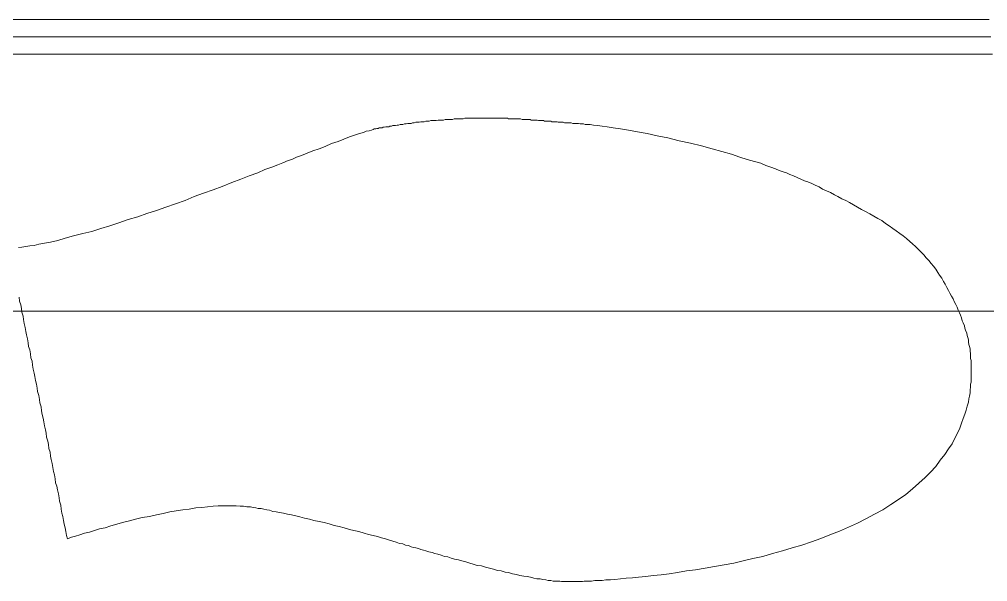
# Model space of a CAD drawing. Units: millimetres at full size, sheet at 1:100. Extents: x 3352 to 127672, y -40372 to 101181.
# Drawn here: x 57182.6 to 57354.6, y -12891.4 to -12791.4 of the extents above; entities that cross this region are included whole.
import ezdxf

# ---------------------------------------------------------------- set-up
doc = ezdxf.new("R2010")
doc.units = ezdxf.units.MM
doc.header["$LTSCALE"] = 100
doc.layers.add('0-0', color=134, linetype='Continuous', lineweight=18)

msp = doc.modelspace()

# ---------------------------------------------------------------- linework, layer by layer
at = {"layer": '0-0', "color": 14}
msp.add_line((24862.3, -12843.3), (60739.8, -12843.3), dxfattribs=at)
at = {"layer": '0-0'}
for points in [[(57215.9, -12791.4), (57210.1, -12791.4), (57204.4, -12791.4), (57198.6, -12791.4), (57192.8, -12791.4), (57187, -12791.4), (57181.2, -12791.4)], [(57354.9, -12791.4), (57349.2, -12791.4), (57343.4, -12791.4), (57337.6, -12791.4), (57331.8, -12791.4), (57326, -12791.4), (57320.2, -12791.4), (57314.4, -12791.4), (57308.6, -12791.4), (57302.8, -12791.4), (57297, -12791.4), (57291.2, -12791.4), (57285.4, -12791.4), (57279.6, -12791.4), (57273.9, -12791.4), (57268.1, -12791.4), (57262.3, -12791.4), (57256.5, -12791.4), (57250.7, -12791.4), (57244.9, -12791.4), (57239.1, -12791.4), (57233.3, -12791.4), (57227.5, -12791.4), (57221.7, -12791.4), (57215.9, -12791.4)], [(57177.7, -12794.5), (57183.4, -12794.5), (57189.1, -12794.5), (57194.8, -12794.5), (57200.6, -12794.5), (57206.3, -12794.5), (57212, -12794.5), (57217.7, -12794.5), (57223.5, -12794.5), (57229.2, -12794.5), (57234.9, -12794.5), (57240.6, -12794.5), (57246.4, -12794.5), (57252.1, -12794.5), (57257.8, -12794.5), (57263.6, -12794.5), (57269.3, -12794.5), (57275, -12794.5), (57280.7, -12794.5), (57286.5, -12794.5), (57292.2, -12794.5), (57297.9, -12794.5), (57303.6, -12794.5), (57309.4, -12794.5), (57315.1, -12794.5)], [(57315.1, -12794.5), (57320.8, -12794.5), (57326.5, -12794.5), (57332.3, -12794.5), (57338, -12794.5), (57343.7, -12794.5), (57349.5, -12794.5), (57355.2, -12794.5)], [(57179.9, -12797.6), (57185.6, -12797.6), (57191.3, -12797.6)], [(57191.3, -12797.6), (57196.9, -12797.6), (57202.6, -12797.6), (57208.2, -12797.6), (57213.9, -12797.6), (57219.6, -12797.6), (57225.2, -12797.6), (57230.9, -12797.6), (57236.6, -12797.6), (57242.2, -12797.6), (57247.9, -12797.6), (57253.5, -12797.6), (57259.2, -12797.6), (57264.9, -12797.6), (57270.5, -12797.6), (57276.2, -12797.6), (57281.9, -12797.6), (57287.5, -12797.6), (57293.2, -12797.6), (57298.8, -12797.6), (57304.5, -12797.6), (57310.2, -12797.6), (57315.8, -12797.6), (57321.5, -12797.6), (57327.2, -12797.6), (57332.8, -12797.6), (57338.5, -12797.6), (57344.1, -12797.6), (57349.8, -12797.6), (57355.5, -12797.6)], [(57256.3, -12809.4), (57256.6, -12809.4), (57257, -12809.3), (57257.3, -12809.3), (57257.6, -12809.3), (57257.9, -12809.3), (57258.2, -12809.2), (57258.5, -12809.2), (57258.8, -12809.2), (57259.2, -12809.2), (57259.5, -12809.2), (57259.8, -12809.1), (57260.1, -12809.1), (57260.5, -12809.1), (57260.8, -12809.1), (57261.1, -12809.1), (57261.4, -12809.1), (57261.7, -12809), (57262.1, -12809), (57262.4, -12809), (57262.7, -12809), (57263, -12809), (57263.3, -12809), (57263.6, -12809), (57264, -12809), (57264.3, -12809), (57264.6, -12809), (57264.9, -12809), (57265.2, -12809), (57265.5, -12809), (57265.8, -12809), (57266.1, -12809), (57266.4, -12809), (57266.7, -12809), (57267, -12809), (57267.3, -12809), (57267.6, -12809), (57267.8, -12809), (57268.1, -12809), (57268.4, -12809)], [(57268.4, -12809), (57268.7, -12809), (57269, -12809), (57269.3, -12809), (57269.5, -12809.1), (57269.8, -12809.1), (57270.1, -12809.1), (57270.3, -12809.1), (57270.6, -12809.1), (57270.9, -12809.1), (57271.1, -12809.1), (57271.4, -12809.1), (57271.6, -12809.1), (57271.9, -12809.2), (57272.1, -12809.2), (57272.4, -12809.2), (57272.6, -12809.2), (57272.8, -12809.2), (57273.1, -12809.2), (57273.3, -12809.2), (57273.5, -12809.3), (57273.7, -12809.3), (57273.9, -12809.3), (57274.2, -12809.3), (57274.4, -12809.3), (57274.6, -12809.3), (57274.8, -12809.4), (57275, -12809.4), (57275.2, -12809.4), (57275.4, -12809.4), (57275.5, -12809.4), (57275.7, -12809.4), (57275.9, -12809.5), (57276.1, -12809.5), (57276.3, -12809.5), (57276.5, -12809.5), (57276.6, -12809.5), (57276.8, -12809.5), (57277, -12809.5), (57277.2, -12809.6)], [(57201.9, -12827), (57203.6, -12826.5), (57205.2, -12825.9), (57206.9, -12825.4), (57208.6, -12824.8), (57210.3, -12824.2), (57212, -12823.6), (57213.6, -12822.9), (57215.3, -12822.3), (57217, -12821.7), (57218.6, -12821.1), (57220.3, -12820.4), (57221.9, -12819.8), (57223.4, -12819.2), (57224.9, -12818.7), (57226.2, -12818.1), (57227.4, -12817.7), (57228.5, -12817.3), (57229.4, -12816.9), (57230.3, -12816.5), (57231, -12816.3), (57231.8, -12815.9), (57232.7, -12815.6), (57233.7, -12815.2), (57234.7, -12814.8), (57235.8, -12814.4), (57236.9, -12814), (57238, -12813.5), (57239.2, -12813.1), (57240.2, -12812.7), (57241.2, -12812.3), (57242.1, -12812), (57243, -12811.7), (57243.7, -12811.5), (57244.2, -12811.3), (57244.7, -12811.2), (57245.1, -12811.1), (57245.4, -12811), (57245.6, -12810.9), (57245.9, -12810.9)], [(57245.9, -12810.9), (57246.1, -12810.8), (57246.3, -12810.8), (57246.5, -12810.7), (57246.7, -12810.7), (57247, -12810.7), (57247.2, -12810.6), (57247.4, -12810.6), (57247.7, -12810.5), (57247.9, -12810.5), (57248.2, -12810.5), (57248.4, -12810.4), (57248.7, -12810.4), (57248.9, -12810.3), (57249.2, -12810.3), (57249.4, -12810.3), (57249.7, -12810.2), (57249.9, -12810.2), (57250.2, -12810.1), (57250.5, -12810.1), (57250.7, -12810.1), (57251, -12810), (57251.3, -12810), (57251.6, -12809.9), (57251.9, -12809.9), (57252.2, -12809.9), (57252.4, -12809.8), (57252.7, -12809.8), (57253, -12809.7), (57253.3, -12809.7), (57253.6, -12809.7), (57253.9, -12809.6), (57254.2, -12809.6), (57254.5, -12809.6), (57254.8, -12809.5), (57255.1, -12809.5), (57255.4, -12809.5), (57255.7, -12809.4), (57256, -12809.4), (57256.3, -12809.4)], [(57277.2, -12809.6), (57277.3, -12809.6), (57277.5, -12809.6), (57277.6, -12809.6), (57277.8, -12809.6), (57278, -12809.6), (57278.1, -12809.6), (57278.3, -12809.7), (57278.4, -12809.7), (57278.6, -12809.7), (57278.7, -12809.7), (57278.8, -12809.7), (57279, -12809.7), (57279.1, -12809.7), (57279.2, -12809.7), (57279.4, -12809.8)], [(57279.4, -12809.8), (57279.6, -12809.8), (57279.9, -12809.8), (57280.1, -12809.8), (57280.4, -12809.8), (57280.6, -12809.8), (57280.9, -12809.9), (57281.1, -12809.9), (57281.4, -12809.9), (57281.6, -12809.9), (57281.9, -12809.9), (57282.2, -12810), (57282.4, -12810), (57282.8, -12810), (57283.1, -12810.1), (57283.6, -12810.1), (57284, -12810.1), (57284.6, -12810.2), (57285.3, -12810.3), (57286.1, -12810.4), (57287, -12810.5), (57288.1, -12810.7), (57289.4, -12810.9), (57290.8, -12811.1), (57292.4, -12811.4), (57294.1, -12811.7), (57295.9, -12812.1), (57297.8, -12812.5), (57299.8, -12813), (57301.8, -12813.4), (57303.8, -12813.9), (57305.7, -12814.4), (57307.4, -12814.9), (57309.1, -12815.4), (57310.6, -12815.9), (57311.9, -12816.3), (57313.2, -12816.7), (57314.3, -12817), (57315.2, -12817.4), (57316.1, -12817.7)], [(57316.1, -12817.7), (57316.9, -12818), (57317.6, -12818.3), (57318.3, -12818.5), (57318.9, -12818.7), (57319.5, -12819), (57320.1, -12819.2), (57320.8, -12819.5), (57321.4, -12819.8), (57322.1, -12820.1), (57322.7, -12820.3), (57323.4, -12820.6), (57324, -12820.9), (57324.7, -12821.2), (57325.3, -12821.6), (57326, -12821.9), (57326.7, -12822.2), (57327.4, -12822.6), (57328, -12822.9), (57328.7, -12823.3), (57329.4, -12823.6), (57330.1, -12824), (57330.8, -12824.4), (57331.5, -12824.8), (57332.2, -12825.2), (57332.9, -12825.6), (57333.7, -12826), (57334.4, -12826.4), (57335.1, -12826.8), (57335.8, -12827.2), (57336.5, -12827.7), (57337.1, -12828.1), (57337.8, -12828.6), (57338.4, -12829), (57339, -12829.5), (57339.6, -12829.9), (57340.2, -12830.4), (57340.8, -12830.9), (57341.3, -12831.3), (57341.8, -12831.8)], [(57182.4, -12832), (57183, -12831.9), (57183.7, -12831.8), (57184.4, -12831.7), (57185.2, -12831.6), (57186, -12831.4), (57187, -12831.2), (57188.1, -12831), (57189.4, -12830.7), (57190.7, -12830.3), (57192.2, -12829.9), (57193.8, -12829.5), (57195.4, -12829.1), (57197, -12828.6), (57198.6, -12828.1), (57200.2, -12827.6), (57201.9, -12827)], [(57341.8, -12831.8), (57342.3, -12832.3), (57342.8, -12832.8), (57343.3, -12833.3), (57343.7, -12833.8), (57344.2, -12834.3), (57344.6, -12834.8), (57345, -12835.3), (57345.4, -12835.8), (57345.8, -12836.4), (57346.1, -12836.9), (57346.5, -12837.4), (57346.8, -12838), (57347.1, -12838.5), (57347.4, -12839.1), (57347.7, -12839.6), (57347.9, -12840.1), (57348.2, -12840.6), (57348.5, -12841.1), (57348.7, -12841.6), (57349, -12842.1), (57349.2, -12842.6), (57349.4, -12843.1), (57349.6, -12843.6), (57349.8, -12844), (57350, -12844.5), (57350.1, -12845), (57350.3, -12845.4), (57350.5, -12845.9), (57350.6, -12846.3), (57350.7, -12846.7), (57350.9, -12847.2), (57351, -12847.6), (57351.1, -12848), (57351.2, -12848.4), (57351.2, -12848.8), (57351.3, -12849.2), (57351.4, -12849.6), (57351.5, -12850), (57351.5, -12850.4)], [(57183.6, -12846.2), (57183.4, -12845.5), (57183.3, -12844.8), (57183.2, -12844.2), (57183, -12843.5), (57182.9, -12842.8), (57182.8, -12842.2), (57182.6, -12841.5), (57182.5, -12840.8)], [(57188.8, -12872.4), (57188.6, -12871.8), (57188.5, -12871.1), (57188.4, -12870.4), (57188.2, -12869.7), (57188.1, -12869.1), (57188, -12868.4), (57187.8, -12867.7), (57187.7, -12867), (57187.6, -12866.4), (57187.4, -12865.7), (57187.3, -12865), (57187.2, -12864.4), (57187, -12863.7), (57186.9, -12863), (57186.8, -12862.3), (57186.6, -12861.7), (57186.5, -12861), (57186.4, -12860.3), (57186.2, -12859.6), (57186.1, -12859), (57186, -12858.3), (57185.8, -12857.6), (57185.7, -12857), (57185.6, -12856.3), (57185.4, -12855.6), (57185.3, -12854.9), (57185.2, -12854.3), (57185, -12853.6), (57184.9, -12852.9), (57184.8, -12852.2), (57184.6, -12851.6), (57184.5, -12850.9), (57184.4, -12850.2), (57184.2, -12849.6), (57184.1, -12848.9), (57184, -12848.2), (57183.8, -12847.5), (57183.7, -12846.9), (57183.6, -12846.2)], [(57351.5, -12850.4), (57351.6, -12850.8), (57351.6, -12851.2), (57351.6, -12851.7), (57351.7, -12852.1), (57351.7, -12852.5), (57351.7, -12852.9), (57351.7, -12853.3), (57351.7, -12853.7), (57351.7, -12854.2), (57351.7, -12854.6), (57351.7, -12855), (57351.7, -12855.4), (57351.7, -12855.9), (57351.6, -12856.3), (57351.6, -12856.8), (57351.5, -12857.3), (57351.5, -12857.8), (57351.4, -12858.4), (57351.3, -12858.9), (57351.2, -12859.5), (57351, -12860.2), (57350.8, -12860.9), (57350.6, -12861.6), (57350.3, -12862.4), (57350, -12863.2), (57349.7, -12864.1), (57349.3, -12865), (57348.8, -12865.9), (57348.3, -12866.9), (57347.7, -12867.8), (57347, -12868.8), (57346.2, -12869.8), (57345.4, -12870.9), (57344.5, -12871.9), (57343.5, -12872.9), (57342.4, -12873.9), (57341.3, -12874.9), (57340.1, -12875.9), (57338.8, -12876.8)], [(57213.9, -12878.3), (57212.7, -12878.5), (57211.6, -12878.6), (57210.4, -12878.8), (57209.3, -12879), (57208.1, -12879.3), (57206.9, -12879.5), (57205.7, -12879.8), (57204.4, -12880), (57203.2, -12880.3), (57202.1, -12880.6), (57200.9, -12880.9), (57199.9, -12881.2), (57198.8, -12881.5), (57197.8, -12881.8), (57196.8, -12882), (57195.9, -12882.3), (57195, -12882.6), (57194.1, -12882.8), (57193.3, -12883.1), (57192.5, -12883.3), (57191.8, -12883.5), (57191.1, -12883.8), (57190.9, -12883.2), (57190.8, -12882.5), (57190.7, -12881.8), (57190.5, -12881.2), (57190.4, -12880.5), (57190.3, -12879.8), (57190.1, -12879.2), (57190, -12878.5), (57189.9, -12877.8), (57189.7, -12877.1), (57189.6, -12876.5), (57189.5, -12875.8), (57189.3, -12875.1), (57189.2, -12874.4), (57189, -12873.8), (57188.9, -12873.1), (57188.8, -12872.4)], [(57242.9, -12882.5), (57242, -12882.3), (57241.2, -12882.1), (57240.3, -12881.8), (57239.4, -12881.6), (57238.5, -12881.4), (57237.6, -12881.1), (57236.7, -12880.9), (57235.8, -12880.7), (57234.9, -12880.5), (57234.1, -12880.3), (57233.2, -12880.1), (57232.4, -12879.9), (57231.7, -12879.7), (57230.9, -12879.5), (57230.2, -12879.4), (57229.5, -12879.2), (57228.8, -12879.1), (57228.2, -12879), (57227.6, -12878.9), (57227, -12878.7), (57226.5, -12878.6), (57226, -12878.5), (57225.5, -12878.4), (57225, -12878.4), (57224.6, -12878.3), (57224.1, -12878.2), (57223.6, -12878.1), (57223, -12878.1), (57222.4, -12878), (57221.8, -12878), (57221.1, -12877.9), (57220.4, -12877.9), (57219.6, -12877.9), (57218.8, -12877.9), (57217.9, -12877.9), (57217, -12878), (57216, -12878.1), (57215, -12878.2), (57213.9, -12878.3)], [(57338.8, -12876.8), (57337.4, -12877.7), (57336, -12878.6), (57334.5, -12879.4), (57333, -12880.2), (57331.5, -12881), (57329.9, -12881.7), (57328.3, -12882.4), (57326.6, -12883.1), (57325, -12883.7), (57323.3, -12884.3), (57321.6, -12884.9), (57319.9, -12885.4), (57318.2, -12885.9), (57316.4, -12886.4), (57314.7, -12886.9), (57312.9, -12887.3), (57311.2, -12887.7), (57309.5, -12888.1), (57307.8, -12888.4), (57306.1, -12888.7), (57304.4, -12889), (57302.7, -12889.3), (57301.1, -12889.5), (57299.5, -12889.8), (57298, -12890), (57296.6, -12890.2), (57295.2, -12890.3), (57293.9, -12890.5), (57292.6, -12890.6), (57291.5, -12890.7), (57290.4, -12890.8), (57289.4, -12890.9), (57288.4, -12891), (57287.6, -12891.1), (57286.8, -12891.1), (57286.1, -12891.2), (57285.4, -12891.2), (57284.8, -12891.2), (57284.2, -12891.3)], [(57266.8, -12889.2), (57266.1, -12889), (57265.4, -12888.8), (57264.7, -12888.6), (57263.9, -12888.5), (57263.2, -12888.3), (57262.6, -12888.1), (57261.9, -12887.9), (57261.2, -12887.7), (57260.6, -12887.5), (57259.9, -12887.4), (57259.3, -12887.2), (57258.7, -12887), (57258.1, -12886.9), (57257.5, -12886.7), (57256.9, -12886.5), (57256.4, -12886.4), (57255.9, -12886.2), (57255.3, -12886.1), (57254.8, -12885.9), (57254.4, -12885.8), (57253.9, -12885.7), (57253.5, -12885.5), (57253, -12885.4), (57252.6, -12885.3), (57252.2, -12885.2), (57251.7, -12885), (57251.2, -12884.9), (57250.7, -12884.7), (57250.1, -12884.6), (57249.5, -12884.4), (57248.9, -12884.2), (57248.3, -12884), (57247.6, -12883.8), (57246.9, -12883.6), (57246.2, -12883.4), (57245.4, -12883.2), (57244.6, -12883), (57243.8, -12882.8), (57242.9, -12882.5)], [(57284.2, -12891.3), (57283.7, -12891.3), (57283.3, -12891.3), (57282.9, -12891.3), (57282.6, -12891.4), (57282.2, -12891.4), (57281.9, -12891.4), (57281.7, -12891.4), (57281.4, -12891.4), (57281.2, -12891.4), (57280.9, -12891.4), (57280.7, -12891.4), (57280.4, -12891.4), (57280.2, -12891.4), (57279.9, -12891.4), (57279.6, -12891.4), (57279.2, -12891.4), (57278.9, -12891.4), (57278.6, -12891.3), (57278.2, -12891.3), (57277.8, -12891.3), (57277.4, -12891.3), (57277, -12891.2), (57276.5, -12891.2), (57276.1, -12891.1), (57275.6, -12891), (57275.1, -12890.9), (57274.5, -12890.9), (57274, -12890.8), (57273.4, -12890.6), (57272.8, -12890.5), (57272.2, -12890.4), (57271.5, -12890.3), (57270.9, -12890.1), (57270.2, -12890), (57269.5, -12889.8), (57268.9, -12889.7), (57268.2, -12889.5), (57267.5, -12889.4), (57266.8, -12889.2)]]:
    msp.add_lwpolyline(points, dxfattribs=at)
at = {"layer": '0-0', "color": 251}
for points in [[(57256.3, -12809.4), (57256.6, -12809.4), (57257, -12809.3), (57257.3, -12809.3), (57257.6, -12809.3), (57257.9, -12809.3), (57258.2, -12809.2), (57258.5, -12809.2), (57258.8, -12809.2), (57259.2, -12809.2), (57259.5, -12809.2), (57259.8, -12809.1), (57260.1, -12809.1), (57260.5, -12809.1), (57260.8, -12809.1), (57261.1, -12809.1), (57261.4, -12809.1), (57261.7, -12809), (57262.1, -12809), (57262.4, -12809), (57262.7, -12809), (57263, -12809), (57263.3, -12809), (57263.6, -12809), (57264, -12809), (57264.3, -12809), (57264.6, -12809), (57264.9, -12809), (57265.2, -12809), (57265.5, -12809), (57265.8, -12809), (57266.1, -12809), (57266.4, -12809), (57266.7, -12809), (57267, -12809), (57267.3, -12809), (57267.6, -12809), (57267.8, -12809), (57268.1, -12809), (57268.4, -12809)], [(57268.4, -12809), (57268.7, -12809), (57269, -12809), (57269.3, -12809), (57269.5, -12809.1), (57269.8, -12809.1), (57270.1, -12809.1), (57270.3, -12809.1), (57270.6, -12809.1), (57270.9, -12809.1), (57271.1, -12809.1), (57271.4, -12809.1), (57271.6, -12809.1), (57271.9, -12809.2), (57272.1, -12809.2), (57272.4, -12809.2), (57272.6, -12809.2), (57272.8, -12809.2), (57273.1, -12809.2), (57273.3, -12809.2), (57273.5, -12809.3), (57273.7, -12809.3), (57273.9, -12809.3), (57274.2, -12809.3), (57274.4, -12809.3), (57274.6, -12809.3), (57274.8, -12809.4), (57275, -12809.4), (57275.2, -12809.4), (57275.4, -12809.4), (57275.5, -12809.4), (57275.7, -12809.4), (57275.9, -12809.5), (57276.1, -12809.5), (57276.3, -12809.5), (57276.5, -12809.5), (57276.6, -12809.5), (57276.8, -12809.5), (57277, -12809.5), (57277.2, -12809.6)], [(57201.9, -12827), (57203.6, -12826.5), (57205.2, -12825.9), (57206.9, -12825.4), (57208.6, -12824.8), (57210.3, -12824.2), (57212, -12823.6), (57213.6, -12822.9), (57215.3, -12822.3), (57217, -12821.7), (57218.6, -12821.1), (57220.3, -12820.4), (57221.9, -12819.8), (57223.4, -12819.2), (57224.9, -12818.7), (57226.2, -12818.1), (57227.4, -12817.7), (57228.5, -12817.3), (57229.4, -12816.9), (57230.3, -12816.5), (57231, -12816.3), (57231.8, -12815.9), (57232.7, -12815.6), (57233.7, -12815.2), (57234.7, -12814.8), (57235.8, -12814.4), (57236.9, -12814), (57238, -12813.5), (57239.2, -12813.1), (57240.2, -12812.7), (57241.2, -12812.3), (57242.1, -12812), (57243, -12811.7), (57243.7, -12811.5), (57244.2, -12811.3), (57244.7, -12811.2), (57245.1, -12811.1), (57245.4, -12811), (57245.6, -12810.9), (57245.9, -12810.9)], [(57245.9, -12810.9), (57246.1, -12810.8), (57246.3, -12810.8), (57246.5, -12810.7), (57246.7, -12810.7), (57247, -12810.7), (57247.2, -12810.6), (57247.4, -12810.6), (57247.7, -12810.5), (57247.9, -12810.5), (57248.2, -12810.5), (57248.4, -12810.4), (57248.7, -12810.4), (57248.9, -12810.3), (57249.2, -12810.3), (57249.4, -12810.3), (57249.7, -12810.2), (57249.9, -12810.2), (57250.2, -12810.1), (57250.5, -12810.1), (57250.7, -12810.1), (57251, -12810), (57251.3, -12810), (57251.6, -12809.9), (57251.9, -12809.9), (57252.2, -12809.9), (57252.4, -12809.8), (57252.7, -12809.8), (57253, -12809.7), (57253.3, -12809.7), (57253.6, -12809.7), (57253.9, -12809.6), (57254.2, -12809.6), (57254.5, -12809.6), (57254.8, -12809.5), (57255.1, -12809.5), (57255.4, -12809.5), (57255.7, -12809.4), (57256, -12809.4), (57256.3, -12809.4)], [(57277.2, -12809.6), (57277.3, -12809.6), (57277.5, -12809.6), (57277.6, -12809.6), (57277.8, -12809.6), (57278, -12809.6), (57278.1, -12809.6), (57278.3, -12809.7), (57278.4, -12809.7), (57278.6, -12809.7), (57278.7, -12809.7), (57278.8, -12809.7), (57279, -12809.7), (57279.1, -12809.7), (57279.2, -12809.7), (57279.4, -12809.8)], [(57279.4, -12809.8), (57279.6, -12809.8), (57279.9, -12809.8), (57280.1, -12809.8), (57280.4, -12809.8), (57280.6, -12809.8), (57280.9, -12809.9), (57281.1, -12809.9), (57281.4, -12809.9), (57281.6, -12809.9), (57281.9, -12809.9), (57282.2, -12810), (57282.4, -12810), (57282.8, -12810), (57283.1, -12810.1), (57283.6, -12810.1), (57284, -12810.1), (57284.6, -12810.2), (57285.3, -12810.3), (57286.1, -12810.4), (57287, -12810.5), (57288.1, -12810.7), (57289.4, -12810.9), (57290.8, -12811.1), (57292.4, -12811.4), (57294.1, -12811.7), (57295.9, -12812.1), (57297.8, -12812.5), (57299.8, -12813), (57301.8, -12813.4), (57303.8, -12813.9), (57305.7, -12814.4), (57307.4, -12814.9), (57309.1, -12815.4), (57310.6, -12815.9), (57311.9, -12816.3), (57313.2, -12816.7), (57314.3, -12817), (57315.2, -12817.4), (57316.1, -12817.7)], [(57316.1, -12817.7), (57316.9, -12818), (57317.6, -12818.3), (57318.3, -12818.5), (57318.9, -12818.7), (57319.5, -12819), (57320.1, -12819.2), (57320.8, -12819.5), (57321.4, -12819.8), (57322.1, -12820.1), (57322.7, -12820.3), (57323.4, -12820.6), (57324, -12820.9), (57324.7, -12821.2), (57325.3, -12821.6), (57326, -12821.9), (57326.7, -12822.2), (57327.4, -12822.6), (57328, -12822.9), (57328.7, -12823.3), (57329.4, -12823.6), (57330.1, -12824), (57330.8, -12824.4), (57331.5, -12824.8), (57332.2, -12825.2), (57332.9, -12825.6), (57333.7, -12826), (57334.4, -12826.4), (57335.1, -12826.8), (57335.8, -12827.2), (57336.5, -12827.7), (57337.1, -12828.1), (57337.8, -12828.6), (57338.4, -12829), (57339, -12829.5), (57339.6, -12829.9), (57340.2, -12830.4), (57340.8, -12830.9), (57341.3, -12831.3), (57341.8, -12831.8)], [(57182.4, -12832), (57183, -12831.9), (57183.7, -12831.8), (57184.4, -12831.7), (57185.2, -12831.6), (57186, -12831.4), (57187, -12831.2), (57188.1, -12831), (57189.4, -12830.7), (57190.7, -12830.3), (57192.2, -12829.9), (57193.8, -12829.5), (57195.4, -12829.1), (57197, -12828.6), (57198.6, -12828.1), (57200.2, -12827.6), (57201.9, -12827)], [(57341.8, -12831.8), (57342.3, -12832.3), (57342.8, -12832.8), (57343.3, -12833.3), (57343.7, -12833.8), (57344.2, -12834.3), (57344.6, -12834.8), (57345, -12835.3), (57345.4, -12835.8), (57345.8, -12836.4), (57346.1, -12836.9), (57346.5, -12837.4), (57346.8, -12838), (57347.1, -12838.5), (57347.4, -12839.1), (57347.7, -12839.6), (57347.9, -12840.1), (57348.2, -12840.6), (57348.5, -12841.1), (57348.7, -12841.6), (57349, -12842.1), (57349.2, -12842.6), (57349.4, -12843.1), (57349.6, -12843.6), (57349.8, -12844), (57350, -12844.5), (57350.1, -12845), (57350.3, -12845.4), (57350.5, -12845.9), (57350.6, -12846.3), (57350.7, -12846.7), (57350.9, -12847.2), (57351, -12847.6), (57351.1, -12848), (57351.2, -12848.4), (57351.2, -12848.8), (57351.3, -12849.2), (57351.4, -12849.6), (57351.5, -12850), (57351.5, -12850.4)], [(57183.6, -12846.2), (57183.4, -12845.5), (57183.3, -12844.8), (57183.2, -12844.2), (57183, -12843.5), (57182.9, -12842.8), (57182.8, -12842.2), (57182.6, -12841.5), (57182.5, -12840.8)], [(57188.8, -12872.4), (57188.6, -12871.8), (57188.5, -12871.1), (57188.4, -12870.4), (57188.2, -12869.7), (57188.1, -12869.1), (57188, -12868.4), (57187.8, -12867.7), (57187.7, -12867), (57187.6, -12866.4), (57187.4, -12865.7), (57187.3, -12865), (57187.2, -12864.4), (57187, -12863.7), (57186.9, -12863), (57186.8, -12862.3), (57186.6, -12861.7), (57186.5, -12861), (57186.4, -12860.3), (57186.2, -12859.6), (57186.1, -12859), (57186, -12858.3), (57185.8, -12857.6), (57185.7, -12857), (57185.6, -12856.3), (57185.4, -12855.6), (57185.3, -12854.9), (57185.2, -12854.3), (57185, -12853.6), (57184.9, -12852.9), (57184.8, -12852.2), (57184.6, -12851.6), (57184.5, -12850.9), (57184.4, -12850.2), (57184.2, -12849.6), (57184.1, -12848.9), (57184, -12848.2), (57183.8, -12847.5), (57183.7, -12846.9), (57183.6, -12846.2)], [(57351.5, -12850.4), (57351.6, -12850.8), (57351.6, -12851.2), (57351.6, -12851.7), (57351.7, -12852.1), (57351.7, -12852.5), (57351.7, -12852.9), (57351.7, -12853.3), (57351.7, -12853.7), (57351.7, -12854.2), (57351.7, -12854.6), (57351.7, -12855), (57351.7, -12855.4), (57351.7, -12855.9), (57351.6, -12856.3), (57351.6, -12856.8), (57351.5, -12857.3), (57351.5, -12857.8), (57351.4, -12858.4), (57351.3, -12858.9), (57351.2, -12859.5), (57351, -12860.2), (57350.8, -12860.9), (57350.6, -12861.6), (57350.3, -12862.4), (57350, -12863.2), (57349.7, -12864.1), (57349.3, -12865), (57348.8, -12865.9), (57348.3, -12866.9), (57347.7, -12867.8), (57347, -12868.8), (57346.2, -12869.8), (57345.4, -12870.9), (57344.5, -12871.9), (57343.5, -12872.9), (57342.4, -12873.9), (57341.3, -12874.9), (57340.1, -12875.9), (57338.8, -12876.8)], [(57213.9, -12878.3), (57212.7, -12878.5), (57211.6, -12878.6), (57210.4, -12878.8), (57209.3, -12879), (57208.1, -12879.3), (57206.9, -12879.5), (57205.7, -12879.8), (57204.4, -12880), (57203.2, -12880.3), (57202.1, -12880.6), (57200.9, -12880.9), (57199.9, -12881.2), (57198.8, -12881.5), (57197.8, -12881.8), (57196.8, -12882), (57195.9, -12882.3), (57195, -12882.6), (57194.1, -12882.8), (57193.3, -12883.1), (57192.5, -12883.3), (57191.8, -12883.5), (57191.1, -12883.8), (57190.9, -12883.2), (57190.8, -12882.5), (57190.7, -12881.8), (57190.5, -12881.2), (57190.4, -12880.5), (57190.3, -12879.8), (57190.1, -12879.2), (57190, -12878.5), (57189.9, -12877.8), (57189.7, -12877.1), (57189.6, -12876.5), (57189.5, -12875.8), (57189.3, -12875.1), (57189.2, -12874.4), (57189, -12873.8), (57188.9, -12873.1), (57188.8, -12872.4)], [(57242.9, -12882.5), (57242, -12882.3), (57241.2, -12882.1), (57240.3, -12881.8), (57239.4, -12881.6), (57238.5, -12881.4), (57237.6, -12881.1), (57236.7, -12880.9), (57235.8, -12880.7), (57234.9, -12880.5), (57234.1, -12880.3), (57233.2, -12880.1), (57232.4, -12879.9), (57231.7, -12879.7), (57230.9, -12879.5), (57230.2, -12879.4), (57229.5, -12879.2), (57228.8, -12879.1), (57228.2, -12879), (57227.6, -12878.9), (57227, -12878.7), (57226.5, -12878.6), (57226, -12878.5), (57225.5, -12878.4), (57225, -12878.4), (57224.6, -12878.3), (57224.1, -12878.2), (57223.6, -12878.1), (57223, -12878.1), (57222.4, -12878), (57221.8, -12878), (57221.1, -12877.9), (57220.4, -12877.9), (57219.6, -12877.9), (57218.8, -12877.9), (57217.9, -12877.9), (57217, -12878), (57216, -12878.1), (57215, -12878.2), (57213.9, -12878.3)], [(57338.8, -12876.8), (57337.4, -12877.7), (57336, -12878.6), (57334.5, -12879.4), (57333, -12880.2), (57331.5, -12881), (57329.9, -12881.7), (57328.3, -12882.4), (57326.6, -12883.1), (57325, -12883.7), (57323.3, -12884.3), (57321.6, -12884.9), (57319.9, -12885.4), (57318.2, -12885.9), (57316.4, -12886.4), (57314.7, -12886.9), (57312.9, -12887.3), (57311.2, -12887.7), (57309.5, -12888.1), (57307.8, -12888.4), (57306.1, -12888.7), (57304.4, -12889), (57302.7, -12889.3), (57301.1, -12889.5), (57299.5, -12889.8), (57298, -12890), (57296.6, -12890.2), (57295.2, -12890.3), (57293.9, -12890.5), (57292.6, -12890.6), (57291.5, -12890.7), (57290.4, -12890.8), (57289.4, -12890.9), (57288.4, -12891), (57287.6, -12891.1), (57286.8, -12891.1), (57286.1, -12891.2), (57285.4, -12891.2), (57284.8, -12891.2), (57284.2, -12891.3)], [(57266.8, -12889.2), (57266.1, -12889), (57265.4, -12888.8), (57264.7, -12888.6), (57263.9, -12888.5), (57263.2, -12888.3), (57262.6, -12888.1), (57261.9, -12887.9), (57261.2, -12887.7), (57260.6, -12887.5), (57259.9, -12887.4), (57259.3, -12887.2), (57258.7, -12887), (57258.1, -12886.9), (57257.5, -12886.7), (57256.9, -12886.5), (57256.4, -12886.4), (57255.9, -12886.2), (57255.3, -12886.1), (57254.8, -12885.9), (57254.4, -12885.8), (57253.9, -12885.7), (57253.5, -12885.5), (57253, -12885.4), (57252.6, -12885.3), (57252.2, -12885.2), (57251.7, -12885), (57251.2, -12884.9), (57250.7, -12884.7), (57250.1, -12884.6), (57249.5, -12884.4), (57248.9, -12884.2), (57248.3, -12884), (57247.6, -12883.8), (57246.9, -12883.6), (57246.2, -12883.4), (57245.4, -12883.2), (57244.6, -12883), (57243.8, -12882.8), (57242.9, -12882.5)], [(57284.2, -12891.3), (57283.7, -12891.3), (57283.3, -12891.3), (57282.9, -12891.3), (57282.6, -12891.4), (57282.2, -12891.4), (57281.9, -12891.4), (57281.7, -12891.4), (57281.4, -12891.4), (57281.2, -12891.4), (57280.9, -12891.4), (57280.7, -12891.4), (57280.4, -12891.4), (57280.2, -12891.4), (57279.9, -12891.4), (57279.6, -12891.4), (57279.2, -12891.4), (57278.9, -12891.4), (57278.6, -12891.3), (57278.2, -12891.3), (57277.8, -12891.3), (57277.4, -12891.3), (57277, -12891.2), (57276.5, -12891.2), (57276.1, -12891.1), (57275.6, -12891), (57275.1, -12890.9), (57274.5, -12890.9), (57274, -12890.8), (57273.4, -12890.6), (57272.8, -12890.5), (57272.2, -12890.4), (57271.5, -12890.3), (57270.9, -12890.1), (57270.2, -12890), (57269.5, -12889.8), (57268.9, -12889.7), (57268.2, -12889.5), (57267.5, -12889.4), (57266.8, -12889.2)]]:
    msp.add_lwpolyline(points, dxfattribs=at)

doc.saveas('drawing.dxf')
